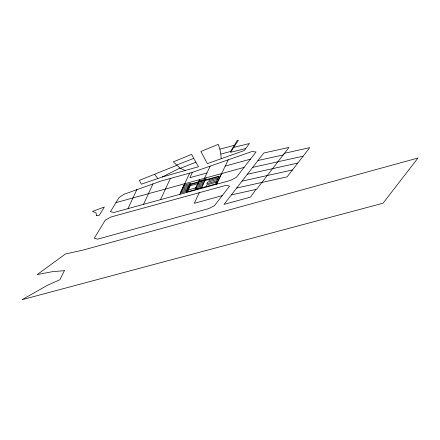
<?xml version="1.0" encoding="UTF-8"?>
<svg xmlns="http://www.w3.org/2000/svg" width="440" height="440" viewBox="0 0 440 440"><rect width="100%" height="100%" fill="white"/><g stroke="black" fill="none" stroke-linecap="round" stroke-linejoin="round"><path stroke-width="0.66" d="M170.33 178.453L160.529 199.661M152.977 183.832L143.506 204.341M199.447 179.746L195.19 189.007L201.905 187.149L206.162 177.887M195.41 189.574L196.251 187.748L188.359 189.931M198.776 182.254L198.198 183.513L190.339 185.691M206.156 186.604L206.998 184.773L216.337 182.188M209.523 179.278L208.94 180.543L218.284 177.953M136.906 189.426L128.013 208.604M179.762 194.37L189.673 173.113M187.506 191.763L190.927 184.426L218.867 176.693M192.363 172.37L161.491 180.895L124.267 194.183L119.141 197.406L110.391 211.761L114.059 212.443L230.532 180.4L236.44 177.271L256.009 151.982L251.933 151.531L192.363 172.37L189.888 177.672L206.943 172.97M204.402 178.382L210.1 166.265M221.529 173.635L216.552 184.25L228.168 159.902M199.271 192.698L194.26 203.324L222.233 195.635L229.598 186.109L226.177 185.301L111.051 216.964L105.297 220.127L94.243 238.282L97.554 239.157L208.516 208.659L214.434 205.722L222.233 195.635M234.064 147.301L249.436 143.517L245.707 148.511L230.538 152.323L238.365 140.278L237.066 140.613L230.648 151.454L220.825 154.099L221.194 158.741M245.707 148.511L244.409 150.486L207.367 163.614L200.888 151.498L218.246 144.381L219.879 149.138L220.825 154.099M255.893 189.464L250.558 197.104L224.015 204.397L263.764 153.005L288.998 147.439L256.591 189.305L231.347 194.915M236.676 188.029L287.111 176.847L309.733 147.653L284.449 153.307L283.201 154.935L257.961 160.507M162.19 177.012L198.517 166.732L195.905 162.261L180.296 168.316L176.941 165.248L139.381 180.367L141.312 184.222L162.19 177.012L179.85 168.124L185.455 170.566M193.677 158.411L191.653 154.347L173.322 161.865L176.677 165.011L193.677 158.411L195.905 162.261M244.073 167.404L115.962 202.626M198.836 181.071L205.552 179.212M183.453 186.483L190.168 184.624M182.847 187.803L189.563 185.95M197.621 183.716L204.336 181.858M182.237 189.129L188.953 187.27M197.016 185.042L203.731 183.183M217.657 179.328L207.581 182.116L206.85 183.7L216.926 180.912M181.632 190.454L188.347 188.595M196.405 186.362L203.121 184.503M181.022 191.774L187.737 189.915M195.8 187.688L202.516 185.829M225.132 166.084L250.448 159.165M234.262 145.349L219.879 149.138M303.127 156.178L252.637 167.387M297.786 163.07L247.324 174.262M242 181.143L292.452 169.956M154.55 174.273L157.823 178.524M184.063 185.157L180.417 193.1L187.132 191.24L190.779 183.299L184.063 185.157M189.695 184.272L186.071 192.165L215.501 184.019L219.126 176.127L189.695 184.272M64.389 270.683L59.89 279.73L47.647 285.18L22 299.723L383.026 203.214L418 158.021L82.352 250.272L65.483 253.946L37.175 274.588L52.465 271.656L64.389 270.683M96.525 215.672L99.22 215.391L104.363 206.96L92.532 211.437L96.03 212.856L96.525 215.672"/></g></svg>
